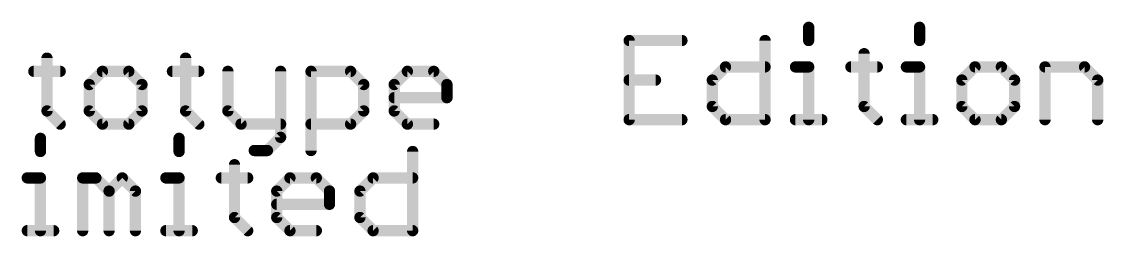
# Model space of a CAD drawing. Extents: x -20 to 130, y -23 to 56.
# Drawn here: x 71.99 to 89.03, y 49.91 to 53.29 of the extents above; entities that cross this region are included whole.
import ezdxf

# ---------------------------------------------------------------- set-up
doc = ezdxf.new("R2010")
doc.units = 0
doc.layers.add('21', color=253, linetype='CONTINUOUS')

msp = doc.modelspace()

# ---------------------------------------------------------------- linework, layer by layer
at = {"layer": '21', "const_width": 0.0889}
for points in [[(84.4338, 53.1995, 1), (84.3449, 53.1995)], [(86.1801, 53.1995, 1), (86.0912, 53.1995)], [(81.6068, 52.9919, 1), (81.5179, 52.9919)], [(81.5623, 53.0363, 1), (81.5623, 52.9474)], [(82.3928, 52.9474, 1), (82.3928, 53.0363)], [(83.747, 52.9919, 1), (83.6581, 52.9919)], [(84.3449, 52.9919, 1), (84.4338, 52.9919)], [(86.0912, 52.9919, 1), (86.1801, 52.9919)], [(85.307, 52.7843, 1), (85.2181, 52.7843)], [(72.4386, 52.7144, 1), (72.3497, 52.7144)], [(74.6215, 52.7144, 1), (74.5326, 52.7144)], [(83.0797, 52.6211, 1), (83.0797, 52.5322)], [(83.1111, 52.5452, 1), (83.0482, 52.6081)], [(83.7025, 52.5322, 1), (83.7025, 52.6211)], [(84.1818, 52.6211, 1), (84.1818, 52.5322)], [(84.4338, 52.5766, 1), (84.3449, 52.5766)], [(84.3894, 52.5322, 1), (84.3894, 52.6211)], [(85.0549, 52.6211, 1), (85.0549, 52.5322)], [(85.4702, 52.5322, 1), (85.4702, 52.6211)], [(85.9281, 52.6211, 1), (85.9281, 52.5322)], [(86.1801, 52.5766, 1), (86.0912, 52.5766)], [(86.1357, 52.5322, 1), (86.1357, 52.6211)], [(87.0088, 52.6211, 1), (87.0088, 52.5322)], [(87.0403, 52.5452, 1), (86.9774, 52.6081)], [(87.4555, 52.6081, 1), (87.3926, 52.5452)], [(87.4241, 52.5322, 1), (87.4241, 52.6211)], [(88.1554, 52.5766, 1), (88.0665, 52.5766)], [(88.111, 52.6211, 1), (88.111, 52.5322)], [(88.7652, 52.6081, 1), (88.7024, 52.5452)], [(88.7338, 52.5322, 1), (88.7338, 52.6211)], [(72.1866, 52.5512, 1), (72.1866, 52.4623)], [(72.6018, 52.4623, 1), (72.6018, 52.5512)], [(73.2673, 52.5512, 1), (73.2673, 52.4623)], [(73.2988, 52.4753, 1), (73.2359, 52.5382)], [(73.714, 52.5382, 1), (73.6511, 52.4753)], [(73.6826, 52.4623, 1), (73.6826, 52.5512)], [(74.3695, 52.5512, 1), (74.3695, 52.4623)], [(74.7847, 52.4623, 1), (74.7847, 52.5512)], [(75.2871, 52.5067, 1), (75.1982, 52.5067)], [(76.1175, 52.5067, 1), (76.0286, 52.5067)], [(76.5523, 52.5512, 1), (76.5523, 52.4623)], [(76.5968, 52.5067, 1), (76.5079, 52.5067)], [(77.2066, 52.5382, 1), (77.1437, 52.4753)], [(77.1752, 52.4623, 1), (77.1752, 52.5512)], [(78.0697, 52.5512, 1), (78.0697, 52.4623)], [(78.1011, 52.4753, 1), (78.0382, 52.5382)], [(78.5163, 52.5382, 1), (78.4535, 52.4753)], [(78.4849, 52.4623, 1), (78.4849, 52.5512)], [(73.1042, 52.2991, 1), (73.0153, 52.2991)], [(73.0283, 52.3306, 1), (73.0912, 52.2677)], [(73.9346, 52.2991, 1), (73.8457, 52.2991)], [(73.8587, 52.2677, 1), (73.9216, 52.3306)], [(77.4272, 52.2991, 1), (77.3383, 52.2991)], [(77.3513, 52.2677, 1), (77.4142, 52.3306)], [(77.8306, 52.3306, 1), (77.8935, 52.2677)], [(77.9065, 52.2991, 1), (77.8176, 52.2991)], [(78.7369, 52.2991, 1), (78.648, 52.2991)], [(78.6611, 52.2677, 1), (78.7239, 52.3306)], [(81.5623, 52.4135, 1), (81.5623, 52.3246)], [(81.9776, 52.3246, 1), (81.9776, 52.4135)], [(82.8406, 52.4005, 1), (82.9035, 52.3376)], [(82.9165, 52.369, 1), (82.8276, 52.369)], [(86.7698, 52.4005, 1), (86.8327, 52.3376)], [(86.8457, 52.369, 1), (86.7568, 52.369)], [(87.6761, 52.369, 1), (87.5872, 52.369)], [(87.6002, 52.3376, 1), (87.6631, 52.4005)], [(88.9859, 52.369, 1), (88.897, 52.369)], [(88.91, 52.3376, 1), (88.9728, 52.4005)], [(77.8621, 52.136, 1), (77.8621, 52.0471)], [(78.648, 52.0915, 1), (78.7369, 52.0915)], [(78.6925, 52.0471, 1), (78.6925, 52.136)], [(72.4256, 51.9153, 1), (72.3628, 51.8525)], [(73.0912, 51.9153, 1), (73.0283, 51.8525)], [(73.9216, 51.8525, 1), (73.8587, 51.9153)], [(74.6085, 51.9153, 1), (74.5456, 51.8525)], [(75.274, 51.9153, 1), (75.2112, 51.8525)], [(77.4142, 51.8525, 1), (77.3513, 51.9153)], [(77.8935, 51.9153, 1), (77.8306, 51.8525)], [(82.9035, 51.9852, 1), (82.8406, 51.9224)], [(82.8276, 51.9538, 1), (82.9165, 51.9538)], [(85.294, 51.9852, 1), (85.2311, 51.9224)], [(85.2181, 51.9538, 1), (85.307, 51.9538)], [(86.8327, 51.9852, 1), (86.7698, 51.9224)], [(86.7568, 51.9538, 1), (86.8457, 51.9538)], [(87.5872, 51.9538, 1), (87.6761, 51.9538)], [(87.6631, 51.9224, 1), (87.6002, 51.9852)], [(72.3497, 51.8839, 1), (72.4386, 51.8839)], [(73.0153, 51.8839, 1), (73.1042, 51.8839)], [(73.8457, 51.8839, 1), (73.9346, 51.8839)], [(74.5326, 51.8839, 1), (74.6215, 51.8839)], [(75.1982, 51.8839, 1), (75.2871, 51.8839)], [(77.3383, 51.8839, 1), (77.4272, 51.8839)], [(77.8176, 51.8839, 1), (77.9065, 51.8839)], [(81.5623, 51.7906, 1), (81.5623, 51.7018)], [(81.5179, 51.7462, 1), (81.6068, 51.7462)], [(82.3928, 51.7018, 1), (82.3928, 51.7906)], [(83.0797, 51.7906, 1), (83.0797, 51.7018)], [(83.0482, 51.7148, 1), (83.1111, 51.7776)], [(83.6581, 51.7462, 1), (83.747, 51.7462)], [(83.7025, 51.7018, 1), (83.7025, 51.7906)], [(84.1818, 51.7906, 1), (84.1818, 51.7018)], [(84.3449, 51.7462, 1), (84.4338, 51.7462)], [(84.597, 51.7018, 1), (84.597, 51.7906)], [(85.4387, 51.7148, 1), (85.5016, 51.7776)], [(85.9281, 51.7906, 1), (85.9281, 51.7018)], [(86.0912, 51.7462, 1), (86.1801, 51.7462)], [(86.3433, 51.7018, 1), (86.3433, 51.7906)], [(87.0088, 51.7906, 1), (87.0088, 51.7018)], [(86.9774, 51.7148, 1), (87.0403, 51.7776)], [(87.3926, 51.7776, 1), (87.4555, 51.7148)], [(87.4241, 51.7018, 1), (87.4241, 51.7906)], [(88.0665, 51.7462, 1), (88.1554, 51.7462)], [(88.897, 51.7462, 1), (88.9859, 51.7462)], [(72.5704, 51.6449, 1), (72.6332, 51.7077)], [(73.2673, 51.7208, 1), (73.2673, 51.6319)], [(73.2359, 51.6449, 1), (73.2988, 51.7077)], [(73.6511, 51.7077, 1), (73.714, 51.6449)], [(73.6826, 51.6319, 1), (73.6826, 51.7208)], [(74.7532, 51.6449, 1), (74.8161, 51.7077)], [(75.4502, 51.7208, 1), (75.4502, 51.6319)], [(75.4188, 51.6449, 1), (75.4816, 51.7077)], [(76.073, 51.6319, 1), (76.073, 51.7208)], [(76.5523, 51.7208, 1), (76.5523, 51.6319)], [(77.1437, 51.7077, 1), (77.2066, 51.6449)], [(77.1752, 51.6319, 1), (77.1752, 51.7208)], [(78.0697, 51.7208, 1), (78.0697, 51.6319)], [(78.0382, 51.6449, 1), (78.1011, 51.7077)], [(78.4849, 51.6319, 1), (78.4849, 51.7208)], [(72.3354, 51.4532, 1), (72.2465, 51.4532)], [(74.5183, 51.4532, 1), (74.4294, 51.4532)], [(76.0286, 51.4687, 1), (76.1175, 51.4687)], [(76.1045, 51.4373, 1), (76.0416, 51.5001)], [(72.2465, 51.2456, 1), (72.3354, 51.2456)], [(74.4294, 51.2456, 1), (74.5183, 51.2456)], [(75.6578, 51.3055, 1), (75.6578, 51.2166)], [(75.834, 51.2925, 1), (75.8969, 51.2297)], [(75.8654, 51.2166, 1), (75.8654, 51.3055)], [(76.5079, 51.2611, 1), (76.5968, 51.2611)], [(78.1972, 51.2456, 1), (78.1083, 51.2456)], [(75.3914, 51.038, 1), (75.3025, 51.038)], [(72.0834, 50.8748, 1), (72.0834, 50.7859)], [(72.3354, 50.8303, 1), (72.2465, 50.8303)], [(72.291, 50.7859, 1), (72.291, 50.8748)], [(73.001, 50.8303, 1), (72.9121, 50.8303)], [(72.9565, 50.8748, 1), (72.9565, 50.7859)], [(73.1956, 50.8618, 1), (73.1327, 50.7989)], [(73.1641, 50.7859, 1), (73.1641, 50.8748)], [(73.6108, 50.8618, 1), (73.5479, 50.7989)], [(73.6108, 50.7989, 1), (73.5479, 50.8618)], [(74.2662, 50.8748, 1), (74.2662, 50.7859)], [(74.5183, 50.8303, 1), (74.4294, 50.8303)], [(74.4738, 50.7859, 1), (74.4738, 50.8748)], [(75.1394, 50.8748, 1), (75.1394, 50.7859)], [(75.5546, 50.7859, 1), (75.5546, 50.8748)], [(76.2201, 50.8748, 1), (76.2201, 50.7859)], [(76.2516, 50.7989, 1), (76.1887, 50.8618)], [(76.6668, 50.8618, 1), (76.6039, 50.7989)], [(76.6354, 50.7859, 1), (76.6354, 50.8748)], [(77.5299, 50.8748, 1), (77.5299, 50.7859)], [(77.5613, 50.7989, 1), (77.4984, 50.8618)], [(78.1527, 50.7859, 1), (78.1527, 50.8748)], [(73.4162, 50.6227, 1), (73.3273, 50.6227)], [(73.3403, 50.6542, 1), (73.4032, 50.5913)], [(73.3403, 50.5913, 1), (73.4032, 50.6542)], [(73.8314, 50.6227, 1), (73.7425, 50.6227)], [(73.7555, 50.5913, 1), (73.8184, 50.6542)], [(75.9811, 50.6542, 1), (76.044, 50.5913)], [(76.057, 50.6227, 1), (75.9681, 50.6227)], [(76.8874, 50.6227, 1), (76.7985, 50.6227)], [(76.8115, 50.5913, 1), (76.8744, 50.6542)], [(77.2908, 50.6542, 1), (77.3537, 50.5913)], [(77.3667, 50.6227, 1), (77.2778, 50.6227)], [(76.0125, 50.4596, 1), (76.0125, 50.3707)], [(76.7985, 50.4151, 1), (76.8874, 50.4151)], [(76.843, 50.3707, 1), (76.843, 50.4596)], [(75.3784, 50.2389, 1), (75.3156, 50.1761)], [(76.044, 50.2389, 1), (75.9811, 50.1761)], [(77.3537, 50.2389, 1), (77.2908, 50.1761)], [(72.0834, 50.0444, 1), (72.0834, 49.9555)], [(72.4986, 49.9555, 1), (72.4986, 50.0444)], [(74.2662, 50.0444, 1), (74.2662, 49.9555)], [(74.6815, 49.9555, 1), (74.6815, 50.0444)], [(75.3025, 50.2075, 1), (75.3914, 50.2075)], [(75.9681, 50.2075, 1), (76.057, 50.2075)], [(76.2201, 50.0444, 1), (76.2201, 49.9555)], [(76.6354, 49.9555, 1), (76.6354, 50.0444)], [(77.2778, 50.2075, 1), (77.3667, 50.2075)], [(77.5299, 50.0444, 1), (77.5299, 49.9555)], [(78.1527, 49.9555, 1), (78.1527, 50.0444)], [(72.2465, 49.9999, 1), (72.3354, 49.9999)], [(72.9121, 49.9999, 1), (73.001, 49.9999)], [(73.3273, 49.9999, 1), (73.4162, 49.9999)], [(73.7425, 49.9999, 1), (73.8314, 49.9999)], [(74.4294, 49.9999, 1), (74.5183, 49.9999)], [(75.5232, 49.9685, 1), (75.586, 50.0313)], [(76.1887, 49.9685, 1), (76.2516, 50.0313)], [(77.4984, 49.9685, 1), (77.5613, 50.0313)], [(78.1083, 49.9999, 1), (78.1972, 49.9999)]]:
    msp.add_lwpolyline(points, format="xyb", dxfattribs=at)
at = {"layer": '21', "const_width": 0.1778}
for points in [[(84.3894, 53.1995), (84.3894, 52.9919)], [(86.1357, 53.1995), (86.1357, 52.9919)], [(82.3928, 52.9919), (81.5623, 52.9919)], [(81.5623, 52.9919), (81.5623, 51.7462)], [(83.7025, 52.9919), (83.7025, 51.7462)], [(85.2625, 52.7843), (85.2625, 51.9538)], [(72.3942, 52.7144), (72.3942, 51.8839)], [(74.5771, 52.7144), (74.5771, 51.8839)], [(82.8721, 52.369), (83.0797, 52.5766)], [(83.0797, 52.5766), (83.7025, 52.5766)], [(84.1818, 52.5766), (84.3894, 52.5766)], [(84.3894, 52.5766), (84.3894, 51.7462)], [(85.0549, 52.5766), (85.4702, 52.5766)], [(85.9281, 52.5766), (86.1357, 52.5766)], [(86.1357, 52.5766), (86.1357, 51.7462)], [(87.0088, 52.5766), (86.8012, 52.369)], [(87.4241, 52.5766), (87.0088, 52.5766)], [(87.6317, 52.369), (87.4241, 52.5766)], [(88.111, 51.7462), (88.111, 52.5766)], [(88.111, 52.5766), (88.7338, 52.5766)], [(88.7338, 52.5766), (88.9414, 52.369)], [(72.1866, 52.5067), (72.6018, 52.5067)], [(73.2673, 52.5067), (73.0597, 52.2991)], [(73.6826, 52.5067), (73.2673, 52.5067)], [(73.8902, 52.2991), (73.6826, 52.5067)], [(74.3695, 52.5067), (74.7847, 52.5067)], [(75.2426, 52.5067), (75.2426, 51.8839)], [(76.073, 52.5067), (76.073, 51.4687)], [(76.5523, 51.2611), (76.5523, 52.5067)], [(76.5523, 52.5067), (77.1752, 52.5067)], [(77.1752, 52.5067), (77.3828, 52.2991)], [(77.8621, 52.2991), (78.0697, 52.5067)], [(78.0697, 52.5067), (78.4849, 52.5067)], [(78.4849, 52.5067), (78.6925, 52.2991)], [(73.0597, 52.2991), (73.0597, 51.8839)], [(73.8902, 51.8839), (73.8902, 52.2991)], [(77.3828, 52.2991), (77.3828, 51.8839)], [(77.8621, 51.8839), (77.8621, 52.2991)], [(78.6925, 52.2991), (78.6925, 52.0915)], [(81.5623, 52.369), (81.9776, 52.369)], [(82.8721, 51.9538), (82.8721, 52.369)], [(86.8012, 52.369), (86.8012, 51.9538)], [(87.6317, 51.9538), (87.6317, 52.369)], [(88.9414, 52.369), (88.9414, 51.7462)], [(78.6925, 52.0915), (77.8621, 52.0915)], [(72.3942, 51.8839), (72.6018, 51.6763)], [(73.0597, 51.8839), (73.2673, 51.6763)], [(73.6826, 51.6763), (73.8902, 51.8839)], [(74.5771, 51.8839), (74.7847, 51.6763)], [(75.2426, 51.8839), (75.4502, 51.6763)], [(77.3828, 51.8839), (77.1752, 51.6763)], [(78.0697, 51.6763), (77.8621, 51.8839)], [(83.0797, 51.7462), (82.8721, 51.9538)], [(85.2625, 51.9538), (85.4702, 51.7462)], [(86.8012, 51.9538), (87.0088, 51.7462)], [(87.4241, 51.7462), (87.6317, 51.9538)], [(81.5623, 51.7462), (82.3928, 51.7462)], [(83.7025, 51.7462), (83.0797, 51.7462)], [(84.1818, 51.7462), (84.597, 51.7462)], [(85.9281, 51.7462), (86.3433, 51.7462)], [(87.0088, 51.7462), (87.4241, 51.7462)], [(73.2673, 51.6763), (73.6826, 51.6763)], [(75.4502, 51.6763), (76.073, 51.6763)], [(77.1752, 51.6763), (76.5523, 51.6763)], [(78.4849, 51.6763), (78.0697, 51.6763)], [(72.291, 51.4532), (72.291, 51.2456)], [(74.4738, 51.4532), (74.4738, 51.2456)], [(76.073, 51.4687), (75.8654, 51.2611)], [(75.8654, 51.2611), (75.6578, 51.2611)], [(78.1527, 51.2456), (78.1527, 49.9999)], [(75.347, 51.038), (75.347, 50.2075)], [(72.0834, 50.8303), (72.291, 50.8303)], [(72.291, 50.8303), (72.291, 49.9999)], [(72.9565, 49.9999), (72.9565, 50.8303)], [(72.9565, 50.8303), (73.1641, 50.8303)], [(73.1641, 50.8303), (73.3717, 50.6227)], [(73.3717, 50.6227), (73.5793, 50.8303)], [(73.5793, 50.8303), (73.787, 50.6227)], [(74.2662, 50.8303), (74.4738, 50.8303)], [(74.4738, 50.8303), (74.4738, 49.9999)], [(75.1394, 50.8303), (75.5546, 50.8303)], [(76.0125, 50.6227), (76.2201, 50.8303)], [(76.2201, 50.8303), (76.6354, 50.8303)], [(76.6354, 50.8303), (76.843, 50.6227)], [(77.3223, 50.6227), (77.5299, 50.8303)], [(77.5299, 50.8303), (78.1527, 50.8303)], [(73.3717, 50.6227), (73.3717, 49.9999)], [(73.787, 50.6227), (73.787, 49.9999)], [(76.0125, 50.2075), (76.0125, 50.6227)], [(76.843, 50.6227), (76.843, 50.4151)], [(77.3223, 50.2075), (77.3223, 50.6227)], [(76.843, 50.4151), (76.0125, 50.4151)], [(75.347, 50.2075), (75.5546, 49.9999)], [(76.2201, 49.9999), (76.0125, 50.2075)], [(77.5299, 49.9999), (77.3223, 50.2075)], [(72.0834, 49.9999), (72.4986, 49.9999)], [(74.2662, 49.9999), (74.6815, 49.9999)], [(76.6354, 49.9999), (76.2201, 49.9999)], [(78.1527, 49.9999), (77.5299, 49.9999)]]:
    msp.add_lwpolyline(points, dxfattribs=at)

doc.saveas('drawing.dxf')
